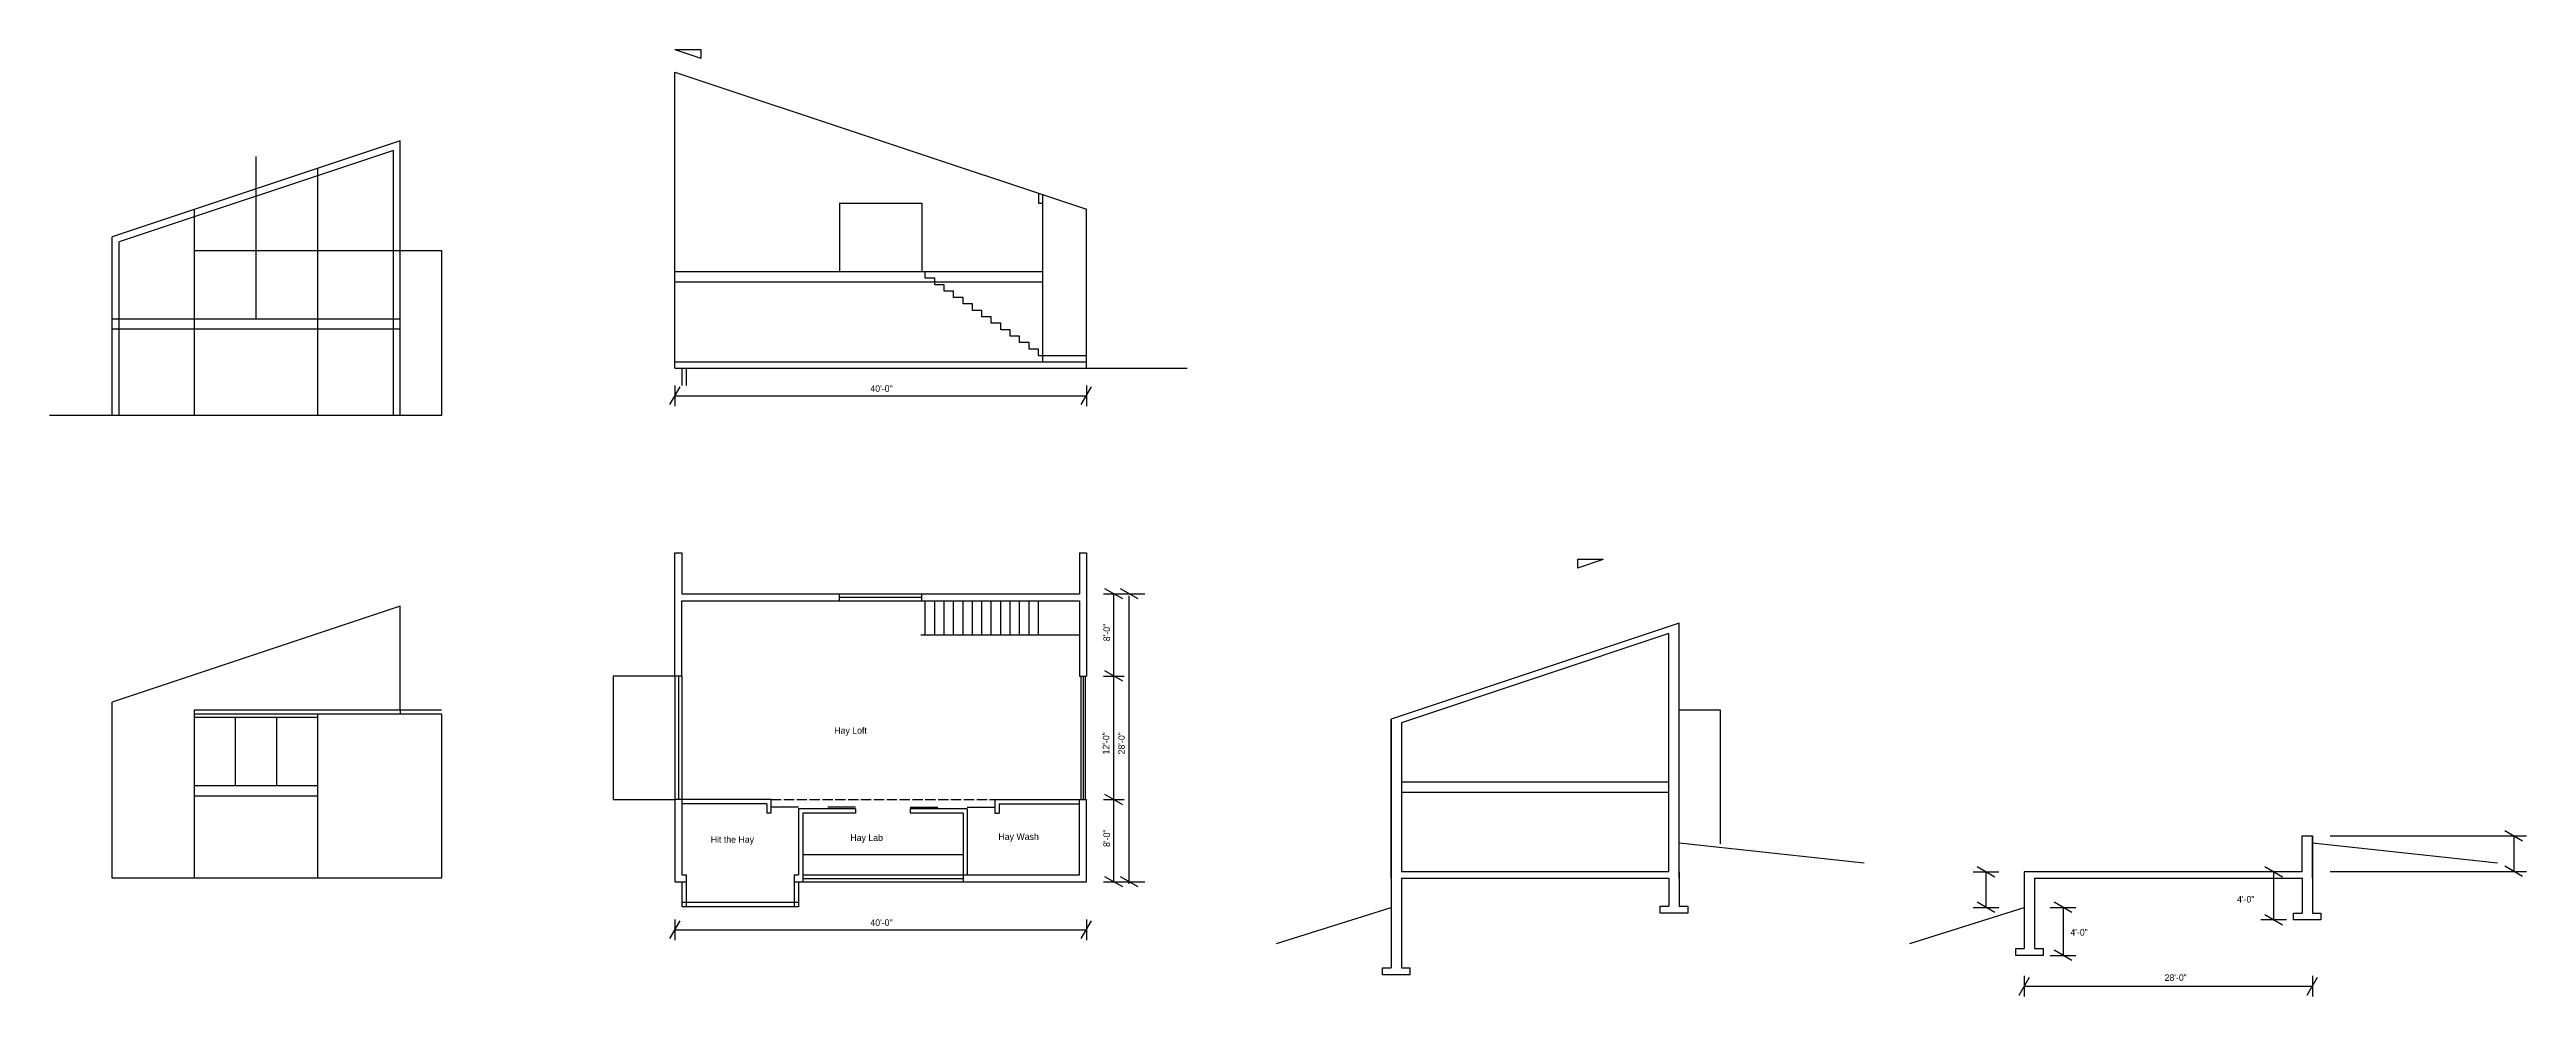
# Model space of a CAD drawing. Header units: inches. Extents: x 683 to 3572, y 849 to 3802.
# Drawn here: x 683 to 3572, y 2697 to 3802 of the extents above; entities that cross this region are included whole.
import ezdxf

# ---------------------------------------------------------------- set-up
doc = ezdxf.new("R2010")
doc.units = ezdxf.units.IN
doc.header["$MEASUREMENT"] = 0
doc.linetypes.add('ACAD_ISO02W100', pattern=[15, 12, -3])
for name, color, linetype in [('const', 253, 'Continuous'), ('glass', 172, 'Continuous'), ('millwork', 40, 'Continuous'), ('sills', 105, 'Continuous'), ('soffit', 253, 'ACAD_ISO02W100'), ('stairs', 140, 'Continuous'), ('walls', 7, 'Continuous')]:
    doc.layers.add(name, color=color, linetype=linetype)

msp = doc.modelspace()

# ---------------------------------------------------------------- linework, layer by layer
msp.add_line((3310.3, 2884.3), (3322.3, 2884.3))
at = {"layer": 'const'}
for p, q in [((1412.3, 3429.8), (1412.3, 3775.3)), ((1841.3, 3437.3), (1841.3, 3632.3)), ((1892.3, 3429.8), (1892.3, 3615.3)), ((1704.3, 3534.8), (1704.3, 3542.3)), ((1715.3, 3534.8), (1704.3, 3534.8)), ((1715.3, 3527.3), (1715.3, 3534.8)), ((1726.3, 3527.3), (1715.3, 3527.3)), ((1726.3, 3519.8), (1726.3, 3527.3)), ((1737.3, 3519.8), (1726.3, 3519.8)), ((1737.3, 3512.3), (1737.3, 3519.8)), ((1748.3, 3512.3), (1737.3, 3512.3)), ((1748.3, 3504.8), (1748.3, 3512.3)), ((1759.3, 3504.8), (1748.3, 3504.8)), ((1759.3, 3497.3), (1759.3, 3504.8)), ((1770.3, 3497.3), (1759.3, 3497.3)), ((1770.3, 3489.8), (1770.3, 3497.3)), ((1781.3, 3489.8), (1770.3, 3489.8)), ((1781.3, 3482.3), (1781.3, 3489.8)), ((1792.3, 3482.3), (1781.3, 3482.3)), ((1792.3, 3474.8), (1792.3, 3482.3)), ((1803.3, 3474.8), (1792.3, 3474.8)), ((1803.3, 3467.3), (1803.3, 3474.8)), ((1814.3, 3467.3), (1803.3, 3467.3)), ((1814.3, 3459.8), (1814.3, 3467.3)), ((1825.3, 3459.8), (1814.3, 3459.8)), ((1825.3, 3452.3), (1825.3, 3459.8)), ((1836.3, 3452.3), (1825.3, 3452.3)), ((1836.3, 3444.8), (1836.3, 3452.3)), ((1836.3, 3444.8), (1892.3, 3444.8)), ((1412.3, 3437.3), (1892.3, 3437.3)), ((1412.3, 3429.8), (2009.9, 3429.8)), ((1412.3, 3409.8), (1412.3, 3385.8)), ((1892.3, 3409.8), (1892.3, 3385.8)), ((1406.3, 3387.5), (1418.3, 3408.2)), ((1412.3, 3397.8), (1892.3, 3397.8)), ((1886.3, 3387.5), (1898.3, 3408.2)), ((1912.3, 3166.7), (1960.3, 3166.7)), ((1934.7, 3160.7), (1913.9, 3172.7)), ((1924.3, 2830.7), (1924.3, 3166.7)), ((1952.7, 3160.7), (1931.9, 3172.7)), ((1942.3, 2828.5), (1942.3, 3164.5)), ((1912.3, 3070.7), (1936.3, 3070.7)), ((1934.7, 3064.7), (1913.9, 3076.7)), ((2247.7, 2834.8), (2247.7, 3020.3)), ((1912.3, 2926.7), (1936.3, 2926.7)), ((1934.7, 2920.7), (1913.9, 2932.7)), ((3567.6, 2878.2), (3546.8, 2890.2)), ((3322.3, 2884.3), (3322.3, 2842.8)), ((3343.1, 2884.2), (3572.1, 2884.2)), ((3557.2, 2884.2), (3557.2, 2842.8)), ((1934.7, 2824.7), (1913.9, 2836.7)), ((1952.7, 2824.7), (1931.9, 2836.7)), ((2926.7, 2842.3), (2956.5, 2842.3)), ((2952, 2836.3), (2931.2, 2848.3)), ((2941.6, 2842.3), (2941.6, 2800.8)), ((3287.5, 2836.3), (3266.7, 2848.3)), ((3277.1, 2842.3), (3277.1, 2786.3)), ((3343.1, 2842.8), (3572.1, 2842.8)), ((3567.6, 2836.8), (3546.8, 2848.8)), ((1912.3, 2830.7), (1960.3, 2830.7)), ((2952, 2794.8), (2931.2, 2806.8)), ((3041.9, 2794.8), (3021.1, 2806.8)), ((1406.3, 2764.4), (1418.3, 2785.1)), ((1412.3, 2786.8), (1412.3, 2762.8)), ((1412.3, 2774.8), (1892.3, 2774.8)), ((1886.3, 2764.4), (1898.3, 2785.1)), ((1892.3, 2786.8), (1892.3, 2762.8)), ((2926.7, 2800.8), (2956.5, 2800.8)), ((3016.6, 2800.8), (3046.4, 2800.8)), ((3031.5, 2800.8), (3031.5, 2744.8)), ((3292, 2786.3), (3262.2, 2786.3)), ((3287.5, 2780.3), (3266.7, 2792.3)), ((3041.9, 2738.8), (3021.1, 2750.8)), ((2980.3, 2698.6), (2992.3, 2719.4)), ((2986.3, 2721), (2986.3, 2697)), ((3016.6, 2744.8), (3046.4, 2744.8)), ((3316.3, 2698.6), (3328.3, 2719.4)), ((3322.3, 2721), (3322.3, 2697)), ((2986.3, 2709), (3322.3, 2709))]:
    msp.add_line(p, q, dxfattribs=at)
at = {"layer": 'glass'}
for p, q in [((1604.3, 3162.7), (1700.3, 3162.7)), ((1416.3, 3070.7), (1416.3, 2926.7)), ((1888.3, 3070.7), (1888.3, 2926.7)), ((1561.3, 2834.7), (1748.3, 2834.7))]:
    msp.add_line(p, q, dxfattribs=at)
at = {"layer": 'millwork'}
for p, q in [((1556.3, 2917.7), (1524.3, 2917.7)), ((1622.8, 2917.7), (1590.8, 2917.7)), ((1686.8, 2917.7), (1718.8, 2917.7)), ((1753.3, 2917.7), (1785.3, 2917.7)), ((1561.3, 2862.7), (1748.3, 2862.7))]:
    msp.add_line(p, q, dxfattribs=at)
at = {"layer": 'sills'}
for p, q in [((1604.3, 3622.3), (1700.3, 3622.3)), ((1604.3, 3622.3), (1604.3, 3542.3)), ((1700.3, 3622.3), (1700.3, 3542.3)), ((1420.3, 3429.8), (1420.3, 3409.8)), ((1425.3, 3429.8), (1425.3, 3409.8)), ((1604.3, 3166.7), (1700.3, 3166.7)), ((1604.3, 3158.7), (1700.3, 3158.7)), ((1412.3, 3070.7), (1412.3, 2926.7)), ((1420.3, 3070.7), (1420.3, 2926.7)), ((1885.8, 3070.7), (1885.8, 2926.7)), ((1890.8, 3070.7), (1890.8, 2926.7)), ((1561.3, 2838.7), (1748.3, 2838.7)), ((1420.3, 2830.7), (1420.3, 2801.7)), ((1556.3, 2806.7), (1420.3, 2806.7)), ((1425.3, 2830.7), (1425.3, 2801.7)), ((1551.3, 2830.7), (1551.3, 2801.7)), ((1556.3, 2830.7), (1556.3, 2801.7)), ((1561.3, 2830.7), (1748.3, 2830.7)), ((1556.3, 2801.7), (1420.3, 2801.7))]:
    msp.add_line(p, q, dxfattribs=at)
at = {"layer": 'soffit'}
msp.add_line((1524.3, 2926.7), (1785.3, 2926.7), dxfattribs=at)
at = {"layer": 'stairs'}
for p, q in [((1704.3, 3118.7), (1704.3, 3158.7)), ((1715.3, 3118.7), (1715.3, 3158.7)), ((1726.3, 3118.7), (1726.3, 3158.7)), ((1737.3, 3118.7), (1737.3, 3158.7)), ((1748.3, 3118.7), (1748.3, 3158.7)), ((1759.3, 3118.7), (1759.3, 3158.7)), ((1770.3, 3118.7), (1770.3, 3158.7)), ((1781.3, 3118.7), (1781.3, 3158.7)), ((1792.3, 3118.7), (1792.3, 3158.7)), ((1803.3, 3118.7), (1803.3, 3158.7)), ((1814.3, 3118.7), (1814.3, 3158.7)), ((1825.3, 3118.7), (1825.3, 3158.7)), ((1836.3, 3118.7), (1836.3, 3158.7)), ((1699.3, 3118.7), (1884.3, 3118.7)), ((1412.3, 3070.7), (1340.3, 3070.7)), ((1340.3, 3070.7), (1340.3, 2926.7)), ((1340.3, 2926.7), (1412.3, 2926.7))]:
    msp.add_line(p, q, dxfattribs=at)
at = {"layer": 'walls'}
for p, q in [((1412.3, 3801.7), (1442.3, 3801.7)), ((1412.3, 3801.7), (1442.3, 3791.7)), ((1442.3, 3801.7), (1442.3, 3791.7)), ((1412.3, 3775.3), (1892.3, 3615.3)), ((1091.8, 3695.1), (755.8, 3583.1)), ((1083.8, 3684), (763.8, 3577.3)), ((923.8, 3487.3), (923.8, 3676.9)), ((1083.8, 3374.8), (1083.8, 3684)), ((1091.8, 3374.8), (1091.8, 3695.1)), ((995.8, 3374.8), (995.8, 3663.1)), ((851.8, 3374.8), (851.8, 3615.1)), ((1836.3, 3634), (1836.3, 3622.3)), ((1836.3, 3622.3), (1841.3, 3622.3)), ((1841.3, 3622.3), (1841.3, 3632.3)), ((755.8, 3374.8), (755.8, 3583.1)), ((763.8, 3374.8), (763.8, 3577.3)), ((851.8, 3567.3), (995.8, 3567.3)), ((995.8, 3567.3), (1139.8, 3567.3)), ((1139.8, 3567.3), (1139.8, 3374.8)), ((1841.3, 3542.3), (1412.3, 3542.3)), ((1841.3, 3530.3), (1412.3, 3530.3)), ((1091.8, 3487.3), (755.8, 3487.3)), ((1091.8, 3475.3), (755.8, 3475.3)), ((1412.3, 3437.3), (1892.3, 3437.3)), ((1412.3, 3429.8), (1425.3, 3429.8)), ((1091.8, 3374.8), (682.7, 3374.8)), ((1139.8, 3374.8), (1091.8, 3374.8)), ((1412.3, 3070.7), (1412.3, 3214.7)), ((1412.3, 3214.7), (1420.3, 3214.7)), ((1420.3, 3214.7), (1420.3, 3166.7)), ((1884.3, 3214.7), (1884.3, 3166.7)), ((1884.3, 3214.7), (1892.3, 3214.7)), ((1892.3, 3214.7), (1892.3, 3070.7)), ((2495.2, 3206.6), (2465.2, 3196.6)), ((2495.2, 3206.6), (2465.2, 3206.6)), ((2465.2, 3206.6), (2465.2, 3196.6)), ((1091.8, 3152.3), (755.8, 3040.3)), ((1091.8, 3031.3), (1091.8, 3152.3)), ((1420.3, 3166.7), (1604.3, 3166.7)), ((1420.3, 3158.7), (1604.3, 3158.7)), ((1420.3, 3070.7), (1420.3, 3158.7)), ((1604.3, 3158.7), (1604.3, 3166.7)), ((1700.3, 3158.7), (1700.3, 3166.7)), ((1700.3, 3166.7), (1884.3, 3166.7)), ((1700.3, 3158.7), (1884.3, 3158.7)), ((1884.3, 3158.7), (1884.3, 3070.7)), ((2583.7, 3132.3), (2247.7, 3020.3)), ((2583.7, 2834.8), (2583.7, 3132.3)), ((2571.7, 3120.3), (2259.7, 3016.3)), ((2571.7, 2842.3), (2571.7, 3120.3)), ((1420.3, 3070.7), (1412.3, 3070.7)), ((1884.3, 3070.7), (1892.3, 3070.7)), ((1885.8, 3070.7), (1890.8, 3070.7)), ((755.8, 2834.8), (755.8, 3040.3)), ((851.8, 3031.3), (995.8, 3031.3)), ((851.8, 3026.8), (851.8, 3031.3)), ((851.8, 2834.8), (851.8, 3026.8)), ((851.8, 3026.8), (995.8, 3026.8)), ((851.8, 3022.8), (995.8, 3022.8)), ((899.8, 2942.8), (899.8, 3022.8)), ((947.8, 2942.8), (947.8, 3022.8)), ((995.8, 3031.3), (1139.8, 3031.3)), ((995.8, 2834.8), (995.8, 3026.8)), ((995.8, 3026.8), (1139.8, 3026.8)), ((1091.8, 3031.3), (1091.8, 3026.8)), ((1139.8, 3026.8), (1139.8, 2834.8)), ((2247.7, 3020.3), (2247.7, 2834.8)), ((2259.7, 3016.3), (2259.7, 2842.3)), ((2583.7, 3031.3), (2631.7, 3031.3)), ((2631.7, 3031.3), (2631.7, 2874.9)), ((2259.7, 2947.3), (2571.7, 2947.3)), ((995.8, 2942.8), (851.8, 2942.8)), ((995.8, 2930.8), (851.8, 2930.8)), ((1420.3, 2926.7), (1412.3, 2926.7)), ((1412.3, 2926.7), (1412.3, 2830.7)), ((1420.3, 2926.7), (1420.3, 2838.7)), ((1524.3, 2926.7), (1420.3, 2926.7)), ((1519.3, 2921.7), (1420.3, 2921.7)), ((1519.3, 2921.7), (1519.3, 2910.7)), ((1524.3, 2926.7), (1524.3, 2910.7)), ((1785.3, 2926.7), (1884.3, 2926.7)), ((1785.3, 2926.7), (1785.3, 2910.7)), ((1790.3, 2921.7), (1884.3, 2921.7)), ((1790.3, 2921.7), (1790.3, 2910.7)), ((1884.3, 2926.7), (1892.3, 2926.7)), ((1884.3, 2838.7), (1884.3, 2926.7)), ((1892.3, 2830.7), (1892.3, 2926.7)), ((2259.7, 2935.3), (2571.7, 2935.3)), ((1524.3, 2910.7), (1519.3, 2910.7)), ((1622.8, 2915.7), (1556.3, 2915.7)), ((1556.3, 2915.7), (1556.3, 2838.7)), ((1622.8, 2910.7), (1561.3, 2910.7)), ((1561.3, 2910.7), (1561.3, 2838.7)), ((1622.8, 2915.7), (1622.8, 2910.7)), ((1686.8, 2915.7), (1686.8, 2910.7)), ((1753.3, 2915.7), (1686.8, 2915.7)), ((1748.3, 2910.7), (1686.8, 2910.7)), ((1748.3, 2910.7), (1748.3, 2838.7)), ((1753.3, 2915.7), (1753.3, 2838.7)), ((1785.3, 2910.7), (1790.3, 2910.7)), ((2583.7, 2834.8), (2583.7, 2876.2)), ((2583.7, 2876.2), (2799.7, 2852.8)), ((3310.3, 2842.3), (3310.3, 2884.3)), ((3322.3, 2834.8), (3322.3, 2884.2)), ((3322.3, 2876.2), (3538.3, 2852.8)), ((1091.8, 2834.8), (755.8, 2834.8)), ((1139.8, 2834.8), (1091.8, 2834.8)), ((1420.3, 2838.7), (1425.3, 2838.7)), ((1425.3, 2838.7), (1425.3, 2830.7)), ((1551.3, 2838.7), (1551.3, 2830.7)), ((1551.3, 2838.7), (1556.3, 2838.7)), ((1561.3, 2838.7), (1561.3, 2830.7)), ((1561.3, 2838.7), (1884.3, 2838.7)), ((1748.3, 2838.7), (1748.3, 2830.7)), ((2247.7, 2834.8), (2247.7, 2822.8)), ((2571.7, 2842.3), (2259.7, 2842.3)), ((2259.7, 2834.8), (2571.7, 2834.8)), ((2259.7, 2834.8), (2259.7, 2730.3)), ((2571.7, 2834.8), (2571.7, 2802.3)), ((2583.7, 2842.3), (2583.7, 2802.3)), ((3310.3, 2842.3), (2986.3, 2842.3)), ((2986.3, 2842.3), (2986.3, 2752.8)), ((2986.3, 2834.8), (2986.3, 2822.8)), ((2998.3, 2834.8), (3310.3, 2834.8)), ((2998.3, 2834.8), (2998.3, 2752.8)), ((3310.3, 2834.8), (3310.3, 2794.3)), ((3322.3, 2842.3), (3322.3, 2794.3)), ((1412.3, 2830.7), (1425.3, 2830.7)), ((1551.3, 2830.7), (1892.3, 2830.7)), ((2247.7, 2822.8), (2247.7, 2730.3)), ((2114.1, 2758.8), (2247.7, 2800.8)), ((2561.7, 2794.3), (2561.7, 2802.3)), ((2561.7, 2802.3), (2571.7, 2802.3)), ((2566.7, 2794.3), (2561.7, 2794.3)), ((2571.7, 2794.3), (2566.7, 2794.3)), ((2593.7, 2794.3), (2571.7, 2794.3)), ((2583.7, 2802.3), (2593.7, 2802.3)), ((2593.7, 2802.3), (2593.7, 2794.3)), ((2852.6, 2758.8), (2986.3, 2800.8)), ((3300.3, 2794.3), (3310.3, 2794.3)), ((3300.3, 2786.3), (3300.3, 2794.3)), ((3305.3, 2786.3), (3300.3, 2786.3)), ((3310.3, 2786.3), (3305.3, 2786.3)), ((3332.3, 2786.3), (3310.3, 2786.3)), ((3322.3, 2794.3), (3332.3, 2794.3)), ((3332.3, 2794.3), (3332.3, 2786.3)), ((2976.3, 2744.8), (2976.3, 2752.8)), ((2976.3, 2752.8), (2986.3, 2752.8)), ((2998.3, 2752.8), (3008.3, 2752.8)), ((3008.3, 2752.8), (3008.3, 2744.8)), ((2237.7, 2730.3), (2247.7, 2730.3)), ((2237.7, 2722.3), (2237.7, 2730.3)), ((2242.7, 2722.3), (2237.7, 2722.3)), ((2247.7, 2722.3), (2242.7, 2722.3)), ((2269.7, 2722.3), (2247.7, 2722.3)), ((2259.7, 2730.3), (2269.7, 2730.3)), ((2269.7, 2730.3), (2269.7, 2722.3)), ((2981.3, 2744.8), (2976.3, 2744.8)), ((2986.3, 2744.8), (2981.3, 2744.8)), ((3008.3, 2744.8), (2986.3, 2744.8))]:
    msp.add_line(p, q, dxfattribs=at)

# ---------------------------------------------------------------- texts
at = {"layer": 'const', "width": 2912.54, "attachment_point": 1}
for s, insert, char_height in [('40\'-0"', (1640.2, 3410), 7.64), ('Hay Loft', (1598.1, 3011.1), 7.64), ('Hit the Hay', (1454, 2883.9), 7.638), ('Hay Lab', (1616.9, 2886), 7.64), ('Hay Wash', (1789.6, 2887.3), 7.64), ('4\'-0"', (3234.5, 2814.2), 7.64), ('40\'-0"', (1640.2, 2786.9), 7.64), ('4\'-0"', (3040.1, 2775.6), 7.64), ('28\'-0"', (3149.9, 2722.8), 7.64)]:
    msp.add_mtext(s, dxfattribs=dict(at, insert=insert, char_height=char_height))
at = {"layer": 'const', "char_height": 7.64, "width": 2912.54, "attachment_point": 1, "rotation": 90}
for s, insert in [('8\'-0"', (1912.1, 3111.4)), ('12\'-0"', (1911.4, 2979.3)), ('28\'-0"', (1929.4, 2979.3)), ('8\'-0"', (1912.1, 2871.4))]:
    msp.add_mtext(s, dxfattribs=dict(at, insert=insert))

doc.saveas('drawing.dxf')
